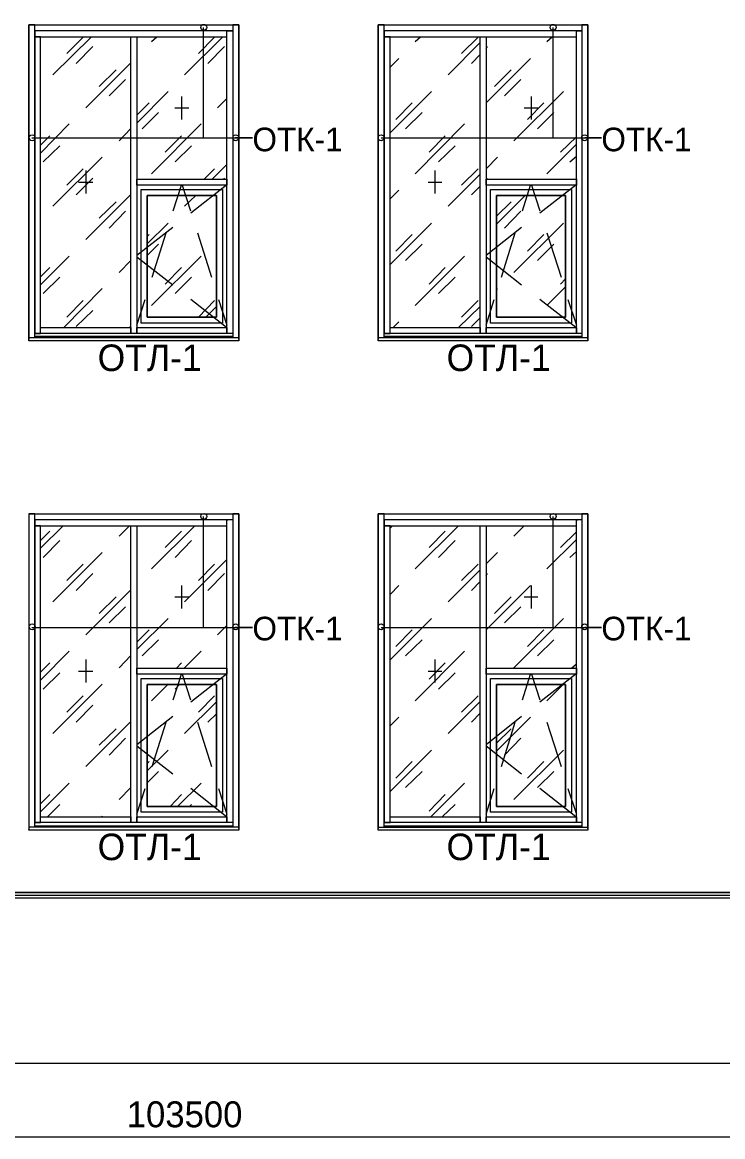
# Model space of a CAD drawing. Header units: millimetres. Extents: x 2294 to 908349, y -83289 to 219220.
# Drawn here: x 364841 to 370857, y 112340 to 121908 of the extents above; entities that cross this region are included whole.
import ezdxf

# ---------------------------------------------------------------- set-up
doc = ezdxf.new("R2010")
doc.units = ezdxf.units.MM
doc.layers.add('PDF _Геометрия', color=7, linetype='Continuous')
doc.layers.add('PDF _Текст', color=7, linetype='Continuous')

msp = doc.modelspace()

# ---------------------------------------------------------------- linework, layer by layer
at = {"layer": 'PDF _Геометрия', "lineweight": 9}
for points in [[(355033.6, 114435.6), (388559.4, 114435.6), (388559.4, 128188.8), (388559.4, 114435.6), (388580.6, 114435.6), (388580.6, 128188.8), (388580.6, 114435.6), (398096.5, 114435.6), (398096.5, 117686.6), (400196.1, 117686.6), (400196.1, 114435.6), (400793, 114435.6), (400793, 117686.6), (402194.1, 117686.6), (402194.1, 114435.6), (418173.9, 114435.6)], [(364947.4, 119197.8), (364947.4, 119261.3), (364947.4, 120535.5), (364947.4, 119235.9), (364998.2, 119235.9), (364998.2, 120535.5), (364998.2, 121784.2), (364947.4, 121784.2), (364947.4, 120535.5), (364947.4, 121809.6), (364947.4, 121885.8), (364896.6, 121885.8), (364896.6, 121809.6), (364896.6, 120535.5), (364896.6, 119261.3), (364896.6, 119185.1), (364896.6, 121885.8), (366699.9, 121885.8), (366699.9, 119185.1), (366699.9, 119261.3), (366699.9, 120535.5), (366699.9, 121809.6), (366699.9, 121885.8), (366649.1, 121885.8), (366649.1, 121809.6), (366649.1, 120535.5), (366649.1, 119261.3), (366649.1, 119197.8)], [(366395.1, 121864.6), (366395.1, 120916.4), (366818.4, 120916.4), (366670.3, 120916.4)], [(367948.7, 119197.8), (367948.7, 119261.3), (367948.7, 120535.5), (367948.7, 119235.9), (367999.4, 119235.9), (367999.4, 120535.5), (367999.4, 121784.2), (367948.7, 121784.2), (367948.7, 120535.5), (367948.7, 121809.6), (367948.7, 121885.8), (367897.9, 121885.8), (367897.9, 121809.6), (367897.9, 120535.5), (367897.9, 119261.3), (367897.9, 119185.1), (367897.9, 121885.8), (369696.9, 121885.8), (369696.9, 119185.1), (369696.9, 119261.3), (369696.9, 120535.5), (369696.9, 121809.6), (369696.9, 121885.8), (369646.1, 121885.8), (369646.1, 121809.6), (369646.1, 120535.5), (369646.1, 119261.3), (369646.1, 119197.8)], [(369396.4, 121864.6), (369396.4, 120916.4), (369815.4, 120916.4), (369671.5, 120916.4)], [(365104, 121458.3), (365434.2, 121784.2)], [(365222.6, 121640.3), (365362.3, 121780)], [(365950.6, 121741.9), (365997.2, 121784.2)], [(366234.3, 121458.3), (366564.4, 121784.2)], [(366352.8, 121640.3), (366492.5, 121780)], [(368215.3, 121741.9), (368261.9, 121784.2)], [(368499, 121458.3), (368774.1, 121733.4)], [(368613.2, 121640.3), (368757.2, 121780)], [(368824.9, 121784.2), (368824.9, 121784.2)], [(369345.6, 121741.9), (369392.1, 121784.2)], [(365303, 121555.6), (365446.9, 121699.5)], [(366433.2, 121555.6), (366577.1, 121699.5)], [(368697.9, 121555.6), (368774.1, 121631.8)], [(368824.9, 121682.6), (368837.6, 121699.5)], [(365387.7, 121174.6), (365772.9, 121559.9)], [(367999.4, 121521.8), (368075.6, 121597.9)], [(368824.9, 121217), (369205.9, 121597.9)], [(365501.9, 121356.7), (365645.9, 121500.6)], [(365586.6, 121276.2), (365726.3, 121415.9)], [(368896.9, 121356.7), (369040.8, 121500.6)], [(368981.5, 121276.2), (369121.2, 121415.9)], [(365823.7, 121043.4), (366094.6, 121314.3)], [(366208.9, 121272), (366208.9, 121073)], [(366517.9, 121174.6), (366598.3, 121255.1)], [(367999.4, 120958.8), (368355, 121314.3)], [(369061.9, 120891), (369489.5, 121314.3)], [(369210.1, 121272), (369210.1, 121073)], [(365823.7, 121111.1), (365929.5, 121217)], [(365870.2, 120992.6), (366009.9, 121132.3)], [(366149.6, 121174.6), (366272.4, 121174.6)], [(368050.2, 121073), (368189.9, 121217)], [(368130.7, 120992.6), (368274.6, 121132.3)], [(369150.8, 121174.6), (369269.4, 121174.6)], [(369180.5, 121073), (369320.2, 121217)], [(369265.1, 120992.6), (369404.8, 121132.3)], [(364998.2, 120785.2), (365243.7, 121035)], [(365950.6, 120607.4), (366378.2, 121035)], [(368215.3, 120607.4), (368638.6, 121035)], [(365671.3, 120891), (365772.9, 120996.9)], [(364922, 120916.4), (366818.4, 120916.4)], [(364998.2, 120852.9), (365078.6, 120933.4)], [(365019.4, 120709), (365163.3, 120848.7)], [(366069.2, 120793.7), (366208.9, 120933.4)], [(366153.8, 120709), (366293.5, 120848.7)], [(367923.3, 120916.4), (369815.4, 120916.4)], [(368333.9, 120793.7), (368473.6, 120933.4)], [(368414.3, 120709), (368558.2, 120848.7)], [(369345.6, 120607.4), (369599.5, 120861.4)], [(369464.1, 120793.7), (369599.5, 120924.9)], [(365104, 120328), (365527.3, 120751.3)], [(368824.9, 120649.7), (368922.3, 120751.3)], [(369544.5, 120709), (369599.5, 120759.8)], [(366471.3, 120560.8), (366598.3, 120687.8)], [(365222.6, 120510.1), (365362.3, 120649.7)], [(365303, 120425.4), (365446.9, 120569.3)], [(365387.7, 120637), (365387.7, 120438.1)], [(366403.6, 120560.8), (366492.5, 120649.7)], [(366568.7, 120560.8), (366577.1, 120569.3)], [(368384.7, 120637), (368384.7, 120438.1)], [(368499, 120328), (368774.1, 120603.2)], [(368613.2, 120510.1), (368757.2, 120649.7)], [(368833.4, 120560.8), (368837.6, 120569.3)], [(365324.2, 120535.5), (365446.9, 120535.5)], [(366136.9, 120289.9), (366208.9, 120510.1)], [(366213.1, 120510.1), (366285.1, 120289.9)], [(366594.1, 120510.1), (366289.3, 120268.8)], [(367999.4, 120391.5), (368075.6, 120467.7)], [(368325.4, 120535.5), (368443.9, 120535.5)], [(368697.9, 120425.4), (368774.1, 120501.6)], [(369138.1, 120289.9), (369205.9, 120510.1)], [(369214.3, 120510.1), (369286.3, 120289.9)], [(369595.3, 120510.1), (369286.3, 120268.8)], [(365387.7, 120044.4), (365772.9, 120429.6)], [(365501.9, 120226.4), (365645.9, 120366.1)], [(366234.3, 120328), (366331.6, 120421.2)], [(368913.8, 120175.6), (369159.3, 120421.2)], [(368913.8, 120243.4), (369040.8, 120366.1)], [(365586.6, 120141.8), (365726.3, 120285.7)], [(368981.5, 120141.8), (369121.2, 120285.7)], [(365912.6, 120006.3), (366094.6, 120184.1)], [(367999.4, 119828.5), (368355, 120184.1)], [(369061.9, 119760.8), (369489.5, 120184.1)], [(366132.7, 120146), (365823.7, 119904.7)], [(365912.6, 120069.8), (365929.5, 120086.7)], [(365954.9, 119718.5), (366077.6, 120099.4)], [(366344.3, 120099.4), (366467.1, 119718.5)], [(368050.2, 119942.8), (368189.9, 120086.7)], [(369129.7, 120146), (368824.9, 119904.7)], [(368956.1, 119718.5), (369074.6, 120099.4)], [(369180.5, 119942.8), (369320.2, 120086.7)], [(369345.6, 120099.4), (369468.3, 119718.5)], [(365912.6, 119904.7), (366009.9, 120002.1)], [(368130.7, 119862.4), (368274.6, 120002.1)], [(369265.1, 119862.4), (369404.8, 120002.1)], [(364998.2, 119655), (365243.7, 119900.5)], [(366132.7, 119650.7), (365823.7, 119892)], [(365950.6, 119477.2), (366378.2, 119900.5)], [(368215.3, 119477.2), (368638.6, 119900.5)], [(369129.7, 119650.7), (368824.9, 119892)], [(364998.2, 119722.7), (365078.6, 119803.1)], [(365671.3, 119760.8), (365772.9, 119862.4)], [(366069.2, 119659.2), (366208.9, 119803.1)], [(368333.9, 119659.2), (368473.6, 119803.1)], [(365019.4, 119578.8), (365163.3, 119718.5)], [(366153.8, 119578.8), (366293.5, 119718.5)], [(368414.3, 119578.8), (368558.2, 119718.5)], [(369464.1, 119659.2), (369506.4, 119705.8)], [(365197.2, 119286.7), (365527.3, 119621.1)], [(368913.8, 119608.4), (368922.3, 119621.1)], [(369345.6, 119477.2), (369506.4, 119638)], [(365222.6, 119375.6), (365362.3, 119519.5)], [(365823.7, 119307.9), (365895.6, 119528)], [(366594.1, 119286.7), (366289.3, 119528)], [(366352.8, 119375.6), (366492.5, 119519.5)], [(366526.3, 119528), (366598.3, 119307.9)], [(368613.2, 119375.6), (368757.2, 119519.5)], [(368824.9, 119307.9), (368892.6, 119528)], [(369595.3, 119286.7), (369286.3, 119528)], [(369527.6, 119528), (369599.5, 119307.9)], [(365303, 119295.2), (365446.9, 119434.9)], [(366416.3, 119375.6), (366509.4, 119468.7)], [(368587.8, 119286.7), (368774.1, 119468.7)], [(368024.8, 119286.7), (368075.6, 119337.5)], [(368697.9, 119295.2), (368774.1, 119371.4)], [(366649.1, 119235.9), (364947.4, 119235.9)], [(365760.2, 119286.7), (365772.9, 119299.4)], [(369646.1, 119235.9), (367948.7, 119235.9)], [(366699.9, 119202), (366699.9, 119197.8), (364896.6, 119197.8), (364896.6, 119202)], [(366699.9, 119197.8), (366699.9, 119172.4), (364896.6, 119172.4), (364896.6, 119197.8)], [(364896.6, 119172.4), (364896.6, 119180.9)], [(366649.1, 119210.5), (364947.4, 119210.5), (366649.1, 119210.5)], [(366649.1, 119210.5), (364947.4, 119210.5)], [(366699.9, 119180.9), (366699.9, 119172.4)], [(369696.9, 119202), (369696.9, 119197.8), (367897.9, 119197.8), (367897.9, 119202)], [(369696.9, 119197.8), (369696.9, 119172.4), (367897.9, 119172.4), (367897.9, 119197.8)], [(367897.9, 119172.4), (367897.9, 119180.9)], [(369646.1, 119210.5), (367948.7, 119210.5), (369646.1, 119210.5)], [(369646.1, 119210.5), (367948.7, 119210.5)], [(369696.9, 119180.9), (369696.9, 119172.4)], [(364947.4, 114998.6), (364947.4, 115062.1), (364947.4, 116336.3), (364947.4, 115036.7), (364998.2, 115036.7), (364998.2, 116336.3), (364998.2, 117585), (364947.4, 117585), (364947.4, 116336.3), (364947.4, 117610.4), (364947.4, 117686.6), (364896.6, 117686.6), (364896.6, 117610.4), (364896.6, 116336.3), (364896.6, 115062.1), (364896.6, 114985.9)], [(364900.9, 117686.6), (366699.9, 117686.6), (366699.9, 114985.9), (366699.9, 115062.1), (366699.9, 116336.3), (366699.9, 117610.4), (366699.9, 117686.6), (366649.1, 117686.6), (366649.1, 117610.4), (366649.1, 116336.3), (366649.1, 115036.7), (366598.3, 115036.7), (366598.3, 116336.3), (366598.3, 117610.4)], [(367948.7, 114998.6), (367948.7, 115062.1), (367948.7, 116336.3), (367948.7, 115036.7), (367999.4, 115036.7), (367999.4, 116336.3), (367999.4, 117585), (367948.7, 117585), (367948.7, 116336.3), (367948.7, 117610.4), (367948.7, 117686.6), (367897.9, 117686.6), (367897.9, 117610.4), (367897.9, 116336.3), (367897.9, 115062.1), (367897.9, 114985.9), (367897.9, 117686.6), (369696.9, 117686.6), (369696.9, 114985.9), (369696.9, 115062.1), (369696.9, 116336.3), (369696.9, 117610.4), (369696.9, 117686.6), (369646.1, 117686.6), (369646.1, 117610.4), (369646.1, 116336.3), (369646.1, 115036.7), (369599.5, 115036.7), (369599.5, 116336.3), (369599.5, 117610.4)], [(366395.1, 117665.4), (366395.1, 116713), (366818.4, 116713), (366670.3, 116713)], [(366598.3, 117635.8), (366598.3, 117627.3)], [(366649.1, 117610.4), (366649.1, 116336.3), (366649.1, 115062.1), (366649.1, 114998.6)], [(369396.4, 117665.4), (369396.4, 116713), (369815.4, 116713), (369671.5, 116713)], [(369599.5, 117635.8), (369599.5, 117627.3)], [(369646.1, 117610.4), (369646.1, 116336.3), (369646.1, 115062.1), (369646.1, 114998.6)], [(364998.2, 117394.5), (365192.9, 117585)], [(364998.2, 117458), (365078.6, 117538.4)], [(365671.3, 117496.1), (365760.2, 117585)], [(365950.6, 117216.7), (366323.2, 117585)], [(366069.2, 117398.8), (366208.9, 117538.4)], [(367999.4, 117563.8), (368020.6, 117585)], [(368215.3, 117216.7), (368587.8, 117585)], [(368333.9, 117398.8), (368473.6, 117538.4)], [(369061.9, 117496.1), (369150.8, 117585)], [(369464.1, 117398.8), (369599.5, 117534.2)], [(365019.4, 117314.1), (365163.3, 117458)], [(366153.8, 117314.1), (366293.5, 117458)], [(368414.3, 117314.1), (368558.2, 117458)], [(369345.6, 117216.7), (369599.5, 117466.5)], [(365104, 116933.1), (365527.3, 117356.4)], [(368824.9, 117259.1), (368922.3, 117356.4)], [(369544.5, 117314.1), (369599.5, 117364.9)], [(365222.6, 117115.1), (365362.3, 117254.8)], [(366234.3, 116933.1), (366598.3, 117297.2)], [(366352.8, 117115.1), (366492.5, 117254.8)], [(368499, 116933.1), (368774.1, 117208.3)], [(368613.2, 117115.1), (368757.2, 117254.8)], [(365303, 117030.5), (365446.9, 117174.4)], [(366433.2, 117030.5), (366577.1, 117174.4)], [(368824.9, 117157.5), (368837.6, 117174.4)], [(365387.7, 116649.5), (365772.9, 117034.7)], [(366208.9, 117072.8), (366208.9, 116873.9)], [(367999.4, 116996.6), (368075.6, 117072.8)], [(368697.9, 117030.5), (368774.1, 117106.7)], [(368824.9, 116691.8), (369205.9, 117072.8)], [(369210.1, 117072.8), (369210.1, 116873.9)], [(365501.9, 116831.5), (365645.9, 116975.4)], [(366149.6, 116975.4), (366272.4, 116975.4)], [(368896.9, 116831.5), (369040.8, 116975.4)], [(369150.8, 116975.4), (369269.4, 116975.4)], [(365586.6, 116751.1), (365726.3, 116890.8)], [(368981.5, 116751.1), (369121.2, 116890.8)], [(365823.7, 116522.5), (366094.6, 116789.2)], [(366517.9, 116649.5), (366598.3, 116729.9)], [(367999.4, 116433.6), (368355, 116789.2)], [(369061.9, 116365.9), (369489.5, 116789.2)], [(364922, 116713), (366818.4, 116713)], [(365823.7, 116586), (365929.5, 116691.8)], [(367923.3, 116713), (369815.4, 116713)], [(368050.2, 116547.9), (368189.9, 116691.8)], [(369180.5, 116547.9), (369320.2, 116691.8)], [(365870.2, 116467.5), (366009.9, 116607.2)], [(368130.7, 116467.5), (368274.6, 116607.2)], [(369265.1, 116467.5), (369404.8, 116607.2)], [(364998.2, 116260.1), (365243.7, 116509.8)], [(365671.3, 116365.9), (365772.9, 116471.7)], [(366230, 116361.7), (366378.2, 116509.8)], [(368215.3, 116082.3), (368638.6, 116509.8)], [(364998.2, 116327.8), (365078.6, 116408.2)], [(365387.7, 116437.8), (365387.7, 116238.9)], [(366166.5, 116361.7), (366208.9, 116408.2)], [(368333.9, 116268.5), (368473.6, 116408.2)], [(368384.7, 116437.8), (368384.7, 116238.9)], [(369557.2, 116361.7), (369599.5, 116399.8)], [(365019.4, 116183.9), (365163.3, 116323.6)], [(365324.2, 116336.3), (365446.9, 116336.3)], [(366136.9, 116090.7), (366208.9, 116310.9)], [(366213.1, 116310.9), (366285.1, 116090.7)], [(366594.1, 116310.9), (366289.3, 116069.6)], [(368325.4, 116336.3), (368443.9, 116336.3)], [(368414.3, 116183.9), (368558.2, 116323.6)], [(369138.1, 116090.7), (369205.9, 116310.9)], [(369214.3, 116310.9), (369286.3, 116090.7)], [(369595.3, 116310.9), (369286.3, 116069.6)], [(365104, 115802.9), (365527.3, 116226.2)], [(365950.6, 116082.3), (366090.3, 116222)], [(366153.8, 116183.9), (366191.9, 116222)], [(368913.8, 116217.7), (368918, 116222)], [(369506.4, 115176.4), (368913.8, 115176.4), (368913.8, 116222), (369506.4, 116222), (369506.4, 115176.4), (369506.4, 115180.6)], [(369345.6, 116082.3), (369485.3, 116222)], [(365222.6, 115984.9), (365362.3, 116124.6)], [(366234.3, 115802.9), (366509.4, 116073.8)], [(366352.8, 115984.9), (366492.5, 116124.6)], [(368499, 115802.9), (368774.1, 116078)], [(368613.2, 115984.9), (368757.2, 116124.6)], [(365303, 115900.2), (365446.9, 116044.2)], [(366433.2, 115900.2), (366509.4, 115972.2)], [(368697.9, 115900.2), (368774.1, 115976.4)], [(365387.7, 115519.3), (365772.9, 115904.5)], [(366132.7, 115946.8), (365823.7, 115705.5)], [(365954.9, 115519.3), (366077.6, 115900.2)], [(366344.3, 115900.2), (366467.1, 115519.3)], [(367999.4, 115866.4), (368075.6, 115942.6)], [(369129.7, 115946.8), (368824.9, 115705.5)], [(368913.8, 115650.5), (369205.9, 115942.6)], [(368956.1, 115519.3), (369074.6, 115900.2)], [(369345.6, 115900.2), (369468.3, 115519.3)], [(365501.9, 115701.3), (365645.9, 115841)], [(368913.8, 115718.2), (369040.8, 115841)], [(365586.6, 115616.6), (365726.3, 115760.6)], [(366132.7, 115451.5), (365823.7, 115692.8)], [(369129.7, 115451.5), (368824.9, 115692.8)], [(368981.5, 115616.6), (369121.2, 115760.6)], [(365912.6, 115481.2), (366094.6, 115659)], [(367999.4, 115303.4), (368355, 115659)], [(369061.9, 115235.7), (369489.5, 115659)], [(365912.6, 115544.7), (365929.5, 115561.6)], [(368050.2, 115417.7), (368189.9, 115561.6)], [(369180.5, 115417.7), (369320.2, 115561.6)], [(365912.6, 115379.6), (366009.9, 115476.9)], [(368130.7, 115337.3), (368274.6, 115476.9)], [(369265.1, 115337.3), (369404.8, 115476.9)], [(364998.2, 115129.8), (365243.7, 115375.4)], [(365671.3, 115235.7), (365772.9, 115337.3)], [(365823.7, 115108.7), (365895.6, 115328.8)], [(366175, 115176.4), (366378.2, 115375.4)], [(366594.1, 115087.5), (366289.3, 115328.8)], [(366526.3, 115328.8), (366598.3, 115108.7)], [(368350.8, 115087.5), (368638.6, 115375.4)], [(368824.9, 115108.7), (368892.6, 115328.8)], [(369595.3, 115087.5), (369286.3, 115328.8)], [(369527.6, 115328.8), (369599.5, 115108.7)], [(364998.2, 115197.6), (365078.6, 115278)], [(366111.5, 115176.4), (366208.9, 115278)], [(368333.9, 115134.1), (368473.6, 115278)], [(365057.5, 115087.5), (365163.3, 115193.3)], [(366276.6, 115176.4), (366293.5, 115193.3)], [(368448.2, 115087.5), (368558.2, 115193.3)], [(366699.9, 115036.7), (366699.9, 115007.1), (366699.9, 114998.6), (364896.6, 114998.6), (364896.6, 114973.2), (364896.6, 114977.4)], [(366649.1, 115036.7), (364947.4, 115036.7)], [(366649.1, 115007.1), (364947.4, 115007.1), (366649.1, 115007.1)], [(366649.1, 115007.1), (364947.4, 115007.1)], [(365523.1, 115087.5), (365527.3, 115096)], [(369646.1, 115036.7), (367948.7, 115036.7)], [(369646.1, 115007.1), (367948.7, 115007.1), (369646.1, 115007.1)], [(369646.1, 115007.1), (367948.7, 115007.1)], [(364896.6, 114998.6), (364896.6, 114998.6)], [(366699.9, 114998.6), (366699.9, 114973.2), (364896.6, 114973.2)], [(366699.9, 114977.4), (366699.9, 114973.2)], [(367897.9, 114998.6), (367897.9, 114998.6)], [(367897.9, 114973.2), (367897.9, 114977.4)], [(369696.9, 114998.6), (369696.9, 114998.6)], [(369696.9, 114977.4), (369696.9, 114973.2)], [(418051.1, 112628.1), (418051.1, 114389), (399192.9, 114389), (313405.7, 114389)], [(355368, 113038.7), (355300.3, 112971), (388297, 112971), (388225, 112899)], [(314235.4, 112340.2), (417962.3, 112340.2)]]:
    msp.add_lwpolyline(points, dxfattribs=at)
for points in [[(365798.3, 121835), (364947.4, 121835), (364947.4, 121784.2), (365798.3, 121784.2), (366598.3, 121784.2), (366598.3, 121835), (365798.3, 121835), (364972.8, 121835), (364947.4, 121835), (364947.4, 121885.8), (364972.8, 121885.8), (365798.3, 121885.8), (366623.7, 121885.8), (366649.1, 121885.8), (366649.1, 121835), (366623.7, 121835)], [(366598.3, 121809.6), (366598.3, 121835), (366649.1, 121835), (366649.1, 121809.6), (366649.1, 120535.5), (366649.1, 119235.9), (366598.3, 119235.9), (366598.3, 120535.5)], [(368799.5, 121835), (367948.7, 121835), (367948.7, 121784.2), (368799.5, 121784.2), (369599.5, 121784.2), (369599.5, 121835), (368799.5, 121835), (367974.1, 121835), (367948.7, 121835), (367948.7, 121885.8), (367974.1, 121885.8), (368799.5, 121885.8), (369624.9, 121885.8), (369646.1, 121885.8), (369646.1, 121835), (369624.9, 121835)], [(369599.5, 121809.6), (369599.5, 121835), (369646.1, 121835), (369646.1, 121809.6), (369646.1, 120535.5), (369646.1, 119235.9), (369599.5, 119235.9), (369599.5, 120535.5)], [(365823.7, 119235.9), (365772.9, 119235.9), (364998.2, 119235.9), (364998.2, 119286.7), (365772.9, 119286.7), (365772.9, 119235.9), (365772.9, 120535.5), (365772.9, 121784.2), (365823.7, 121784.2), (365823.7, 120535.5)], [(368824.9, 119235.9), (368774.1, 119235.9), (367999.4, 119235.9), (367999.4, 119286.7), (368774.1, 119286.7), (368774.1, 119235.9), (368774.1, 120535.5), (368774.1, 121784.2), (368824.9, 121784.2), (368824.9, 120535.5)], [(366598.3, 120510.1), (365823.7, 120510.1), (365823.7, 120560.8), (366598.3, 120560.8)], [(369599.5, 120510.1), (368824.9, 120510.1), (368824.9, 120560.8), (369599.5, 120560.8)], [(365861.8, 120472), (366560.2, 120472), (366560.2, 119324.8), (365861.8, 119324.8)], [(366560.2, 120472), (366560.2, 119324.8), (365861.8, 119324.8), (365861.8, 120472)], [(368863, 120472), (369557.2, 120472), (369557.2, 119324.8), (368863, 119324.8)], [(369557.2, 120472), (369557.2, 119324.8), (368863, 119324.8), (368863, 120472)], [(366509.4, 120421.2), (365912.6, 120421.2), (365912.6, 119375.6), (366509.4, 119375.6)], [(365912.6, 119375.6), (365912.6, 120421.2), (366509.4, 120421.2), (366509.4, 119375.6)], [(369506.4, 120421.2), (368913.8, 120421.2), (368913.8, 119375.6), (369506.4, 119375.6)], [(368913.8, 119375.6), (368913.8, 120421.2), (369506.4, 120421.2), (369506.4, 119375.6)], [(366598.3, 119235.9), (365823.7, 119235.9), (365823.7, 119286.7), (366598.3, 119286.7)], [(369599.5, 119235.9), (368824.9, 119235.9), (368824.9, 119286.7), (369599.5, 119286.7)], [(365798.3, 117635.8), (364947.4, 117635.8), (364947.4, 117585), (365798.3, 117585), (366598.3, 117585), (366598.3, 117635.8), (365798.3, 117635.8), (364972.8, 117635.8), (364947.4, 117635.8), (364947.4, 117686.6), (364972.8, 117686.6), (365798.3, 117686.6), (366623.7, 117686.6), (366649.1, 117686.6), (366649.1, 117635.8), (366623.7, 117635.8)], [(368799.5, 117635.8), (367948.7, 117635.8), (367948.7, 117585), (368799.5, 117585), (369599.5, 117585), (369599.5, 117635.8), (368799.5, 117635.8), (367974.1, 117635.8), (367948.7, 117635.8), (367948.7, 117686.6), (367974.1, 117686.6), (368799.5, 117686.6), (369624.9, 117686.6), (369646.1, 117686.6), (369646.1, 117635.8), (369624.9, 117635.8)], [(365823.7, 115036.7), (365772.9, 115036.7), (364998.2, 115036.7), (364998.2, 115087.5), (365772.9, 115087.5), (365772.9, 115036.7), (365772.9, 116336.3), (365772.9, 117585), (365823.7, 117585), (365823.7, 116336.3)], [(368824.9, 115036.7), (368774.1, 115036.7), (367999.4, 115036.7), (367999.4, 115087.5), (368774.1, 115087.5), (368774.1, 115036.7), (368774.1, 116336.3), (368774.1, 117585), (368824.9, 117585), (368824.9, 116336.3)], [(366598.3, 116310.9), (365823.7, 116310.9), (365823.7, 116361.7), (366598.3, 116361.7)], [(369599.5, 116310.9), (368824.9, 116310.9), (368824.9, 116361.7), (369599.5, 116361.7)], [(365861.8, 116272.8), (366560.2, 116272.8), (366560.2, 115125.6), (365861.8, 115125.6)], [(366560.2, 116272.8), (366560.2, 115125.6), (365861.8, 115125.6), (365861.8, 116272.8)], [(368863, 116272.8), (369557.2, 116272.8), (369557.2, 115125.6), (368863, 115125.6)], [(369557.2, 116272.8), (369557.2, 115125.6), (368863, 115125.6), (368863, 116272.8)], [(366509.4, 116222), (365912.6, 116222), (365912.6, 115176.4), (366509.4, 115176.4)], [(365912.6, 115176.4), (365912.6, 116222), (366509.4, 116222), (366509.4, 115176.4)], [(369506.4, 116222), (368913.8, 116222), (368913.8, 115176.4), (369506.4, 115176.4)], [(366598.3, 115036.7), (365823.7, 115036.7), (365823.7, 115087.5), (366598.3, 115087.5)], [(369599.5, 115036.7), (368824.9, 115036.7), (368824.9, 115087.5), (369599.5, 115087.5)], [(369696.9, 114973.2), (367897.9, 114973.2), (367897.9, 114998.6), (369696.9, 114998.6)], [(398096.5, 114414.4), (398096.5, 114435.6), (318603.9, 114435.6), (355012.4, 114435.6), (318603.9, 114435.6), (318603.9, 114414.4)], [(355033.6, 114435.6), (388559.4, 114435.6)]]:
    msp.add_lwpolyline(points, close=True, dxfattribs=at)
for points in [[(366374, 121864.6), (366374, 121881.6), (366382.4, 121890), (366399.4, 121890)], [(366374, 121864.6), (366374, 121881.6), (366382.4, 121890), (366399.4, 121890)], [(366399.4, 121839.2), (366382.4, 121839.2), (366374, 121851.9), (366374, 121864.6)], [(366399.4, 121839.2), (366382.4, 121839.2), (366374, 121851.9), (366374, 121864.6)], [(366399.4, 121890), (366412.1, 121890), (366424.8, 121881.6), (366424.8, 121864.6)], [(366399.4, 121890), (366412.1, 121890), (366424.8, 121881.6), (366424.8, 121864.6)], [(366424.8, 121864.6), (366424.8, 121851.9), (366412.1, 121839.2), (366399.4, 121839.2)], [(366424.8, 121864.6), (366424.8, 121851.9), (366412.1, 121839.2), (366399.4, 121839.2)], [(369375.2, 121864.6), (369375.2, 121881.6), (369383.7, 121890), (369400.6, 121890)], [(369375.2, 121864.6), (369375.2, 121881.6), (369383.7, 121890), (369400.6, 121890)], [(369400.6, 121839.2), (369383.7, 121839.2), (369375.2, 121851.9), (369375.2, 121864.6)], [(369400.6, 121839.2), (369383.7, 121839.2), (369375.2, 121851.9), (369375.2, 121864.6)], [(369400.6, 121890), (369413.3, 121890), (369426, 121881.6), (369426, 121864.6)], [(369400.6, 121890), (369413.3, 121890), (369426, 121881.6), (369426, 121864.6)], [(369426, 121864.6), (369426, 121851.9), (369413.3, 121839.2), (369400.6, 121839.2)], [(369426, 121864.6), (369426, 121851.9), (369413.3, 121839.2), (369400.6, 121839.2)], [(364900.9, 120916.4), (364900.9, 120933.4), (364909.3, 120941.8), (364926.2, 120941.8)], [(364900.9, 120916.4), (364900.9, 120933.4), (364909.3, 120941.8), (364926.2, 120941.8)], [(364926.2, 120941.8), (364938.9, 120941.8), (364951.6, 120933.4), (364951.6, 120916.4)], [(364926.2, 120941.8), (364938.9, 120941.8), (364951.6, 120933.4), (364951.6, 120916.4)], [(366649.1, 120916.4), (366649.1, 120933.4), (366657.6, 120941.8), (366674.5, 120941.8)], [(366649.1, 120916.4), (366649.1, 120933.4), (366657.6, 120941.8), (366674.5, 120941.8)], [(366674.5, 120941.8), (366687.2, 120941.8), (366699.9, 120933.4), (366699.9, 120916.4)], [(366674.5, 120941.8), (366687.2, 120941.8), (366699.9, 120933.4), (366699.9, 120916.4)], [(367897.9, 120916.4), (367897.9, 120933.4), (367906.3, 120941.8), (367923.3, 120941.8)], [(367897.9, 120916.4), (367897.9, 120933.4), (367906.3, 120941.8), (367923.3, 120941.8)], [(367923.3, 120941.8), (367936, 120941.8), (367948.7, 120933.4), (367948.7, 120916.4)], [(367923.3, 120941.8), (367936, 120941.8), (367948.7, 120933.4), (367948.7, 120916.4)], [(369646.1, 120916.4), (369646.1, 120933.4), (369654.6, 120941.8), (369671.5, 120941.8)], [(369646.1, 120916.4), (369646.1, 120933.4), (369654.6, 120941.8), (369671.5, 120941.8)], [(369671.5, 120941.8), (369684.2, 120941.8), (369696.9, 120933.4), (369696.9, 120916.4)], [(369671.5, 120941.8), (369684.2, 120941.8), (369696.9, 120933.4), (369696.9, 120916.4)], [(364926.2, 120891), (364909.3, 120891), (364900.9, 120903.7), (364900.9, 120916.4)], [(364926.2, 120891), (364909.3, 120891), (364900.9, 120903.7), (364900.9, 120916.4)], [(364951.6, 120916.4), (364951.6, 120903.7), (364938.9, 120891), (364926.2, 120891)], [(364951.6, 120916.4), (364951.6, 120903.7), (364938.9, 120891), (364926.2, 120891)], [(366674.5, 120891), (366657.6, 120891), (366649.1, 120903.7), (366649.1, 120916.4)], [(366674.5, 120891), (366657.6, 120891), (366649.1, 120903.7), (366649.1, 120916.4)], [(366699.9, 120916.4), (366699.9, 120903.7), (366687.2, 120891), (366674.5, 120891)], [(366699.9, 120916.4), (366699.9, 120903.7), (366687.2, 120891), (366674.5, 120891)], [(367923.3, 120891), (367906.3, 120891), (367897.9, 120903.7), (367897.9, 120916.4)], [(367923.3, 120891), (367906.3, 120891), (367897.9, 120903.7), (367897.9, 120916.4)], [(367948.7, 120916.4), (367948.7, 120903.7), (367936, 120891), (367923.3, 120891)], [(367948.7, 120916.4), (367948.7, 120903.7), (367936, 120891), (367923.3, 120891)], [(369671.5, 120891), (369654.6, 120891), (369646.1, 120903.7), (369646.1, 120916.4)], [(369671.5, 120891), (369654.6, 120891), (369646.1, 120903.7), (369646.1, 120916.4)], [(369696.9, 120916.4), (369696.9, 120903.7), (369684.2, 120891), (369671.5, 120891)], [(369696.9, 120916.4), (369696.9, 120903.7), (369684.2, 120891), (369671.5, 120891)], [(366374, 117665.4), (366374, 117682.4), (366382.4, 117690.8), (366399.4, 117690.8)], [(366374, 117665.4), (366374, 117682.4), (366382.4, 117690.8), (366399.4, 117690.8)], [(366399.4, 117690.8), (366412.1, 117690.8), (366424.8, 117682.4), (366424.8, 117665.4)], [(366399.4, 117690.8), (366412.1, 117690.8), (366424.8, 117682.4), (366424.8, 117665.4)], [(369375.2, 117665.4), (369375.2, 117682.4), (369383.7, 117690.8), (369400.6, 117690.8)], [(369375.2, 117665.4), (369375.2, 117682.4), (369383.7, 117690.8), (369400.6, 117690.8)], [(369400.6, 117690.8), (369413.3, 117690.8), (369426, 117682.4), (369426, 117665.4)], [(369400.6, 117690.8), (369413.3, 117690.8), (369426, 117682.4), (369426, 117665.4)], [(366399.4, 117640), (366382.4, 117640), (366374, 117652.7), (366374, 117665.4)], [(366399.4, 117640), (366382.4, 117640), (366374, 117652.7), (366374, 117665.4)], [(366424.8, 117665.4), (366424.8, 117652.7), (366412.1, 117640), (366399.4, 117640)], [(366424.8, 117665.4), (366424.8, 117652.7), (366412.1, 117640), (366399.4, 117640)], [(369400.6, 117640), (369383.7, 117640), (369375.2, 117652.7), (369375.2, 117665.4)], [(369400.6, 117640), (369383.7, 117640), (369375.2, 117652.7), (369375.2, 117665.4)], [(369426, 117665.4), (369426, 117652.7), (369413.3, 117640), (369400.6, 117640)], [(369426, 117665.4), (369426, 117652.7), (369413.3, 117640), (369400.6, 117640)], [(364900.9, 116717.2), (364900.9, 116734.2), (364909.3, 116742.6), (364926.2, 116742.6)], [(364900.9, 116717.2), (364900.9, 116734.2), (364909.3, 116742.6), (364926.2, 116742.6)], [(364926.2, 116742.6), (364938.9, 116742.6), (364951.6, 116734.2), (364951.6, 116717.2)], [(364926.2, 116742.6), (364938.9, 116742.6), (364951.6, 116734.2), (364951.6, 116717.2)], [(366649.1, 116717.2), (366649.1, 116734.2), (366657.6, 116742.6), (366674.5, 116742.6)], [(366649.1, 116717.2), (366649.1, 116734.2), (366657.6, 116742.6), (366674.5, 116742.6)], [(366674.5, 116742.6), (366687.2, 116742.6), (366699.9, 116734.2), (366699.9, 116717.2)], [(366674.5, 116742.6), (366687.2, 116742.6), (366699.9, 116734.2), (366699.9, 116717.2)], [(367897.9, 116717.2), (367897.9, 116734.2), (367906.3, 116742.6), (367923.3, 116742.6)], [(367897.9, 116717.2), (367897.9, 116734.2), (367906.3, 116742.6), (367923.3, 116742.6)], [(367923.3, 116742.6), (367936, 116742.6), (367948.7, 116734.2), (367948.7, 116717.2)], [(367923.3, 116742.6), (367936, 116742.6), (367948.7, 116734.2), (367948.7, 116717.2)], [(369646.1, 116717.2), (369646.1, 116734.2), (369654.6, 116742.6), (369671.5, 116742.6)], [(369646.1, 116717.2), (369646.1, 116734.2), (369654.6, 116742.6), (369671.5, 116742.6)], [(369671.5, 116742.6), (369684.2, 116742.6), (369696.9, 116734.2), (369696.9, 116717.2)], [(369671.5, 116742.6), (369684.2, 116742.6), (369696.9, 116734.2), (369696.9, 116717.2)], [(364926.2, 116691.8), (364909.3, 116691.8), (364900.9, 116704.5), (364900.9, 116717.2)], [(364926.2, 116691.8), (364909.3, 116691.8), (364900.9, 116704.5), (364900.9, 116717.2)], [(364951.6, 116717.2), (364951.6, 116704.5), (364938.9, 116691.8), (364926.2, 116691.8)], [(364951.6, 116717.2), (364951.6, 116704.5), (364938.9, 116691.8), (364926.2, 116691.8)], [(366674.5, 116691.8), (366657.6, 116691.8), (366649.1, 116704.5), (366649.1, 116717.2)], [(366674.5, 116691.8), (366657.6, 116691.8), (366649.1, 116704.5), (366649.1, 116717.2)], [(366699.9, 116717.2), (366699.9, 116704.5), (366687.2, 116691.8), (366674.5, 116691.8)], [(366699.9, 116717.2), (366699.9, 116704.5), (366687.2, 116691.8), (366674.5, 116691.8)], [(367923.3, 116691.8), (367906.3, 116691.8), (367897.9, 116704.5), (367897.9, 116717.2)], [(367923.3, 116691.8), (367906.3, 116691.8), (367897.9, 116704.5), (367897.9, 116717.2)], [(367948.7, 116717.2), (367948.7, 116704.5), (367936, 116691.8), (367923.3, 116691.8)], [(367948.7, 116717.2), (367948.7, 116704.5), (367936, 116691.8), (367923.3, 116691.8)], [(369671.5, 116691.8), (369654.6, 116691.8), (369646.1, 116704.5), (369646.1, 116717.2)], [(369671.5, 116691.8), (369654.6, 116691.8), (369646.1, 116704.5), (369646.1, 116717.2)], [(369696.9, 116717.2), (369696.9, 116704.5), (369684.2, 116691.8), (369671.5, 116691.8)], [(369696.9, 116717.2), (369696.9, 116704.5), (369684.2, 116691.8), (369671.5, 116691.8)]]:
    msp.add_open_spline(points, degree=3, dxfattribs=at)

# ---------------------------------------------------------------- texts
at = {"layer": 'PDF _Текст', "attachment_point": 4, "style": ''}
for s, insert, char_height in [('ОТК-1', (366817.1, 120900.7), 202.67), ('ОТК-1', (369814, 120900.7), 202.67), ('ОТЛ-1', (365487.8, 119026.1), 227.83), ('ОТЛ-1', (368484.9, 119026.1), 227.83), ('ОТК-1', (366817.1, 116701.6), 202.67), ('ОТК-1', (369814, 116701.6), 202.67), ('ОТЛ-1', (365487.8, 114827), 227.83), ('ОТЛ-1', (368484.5, 114827), 227.83), ('103500', (365737.7, 112530.9), 222.68)]:
    msp.add_mtext(s, dxfattribs=dict(at, insert=insert, char_height=char_height))

doc.saveas('drawing.dxf')
